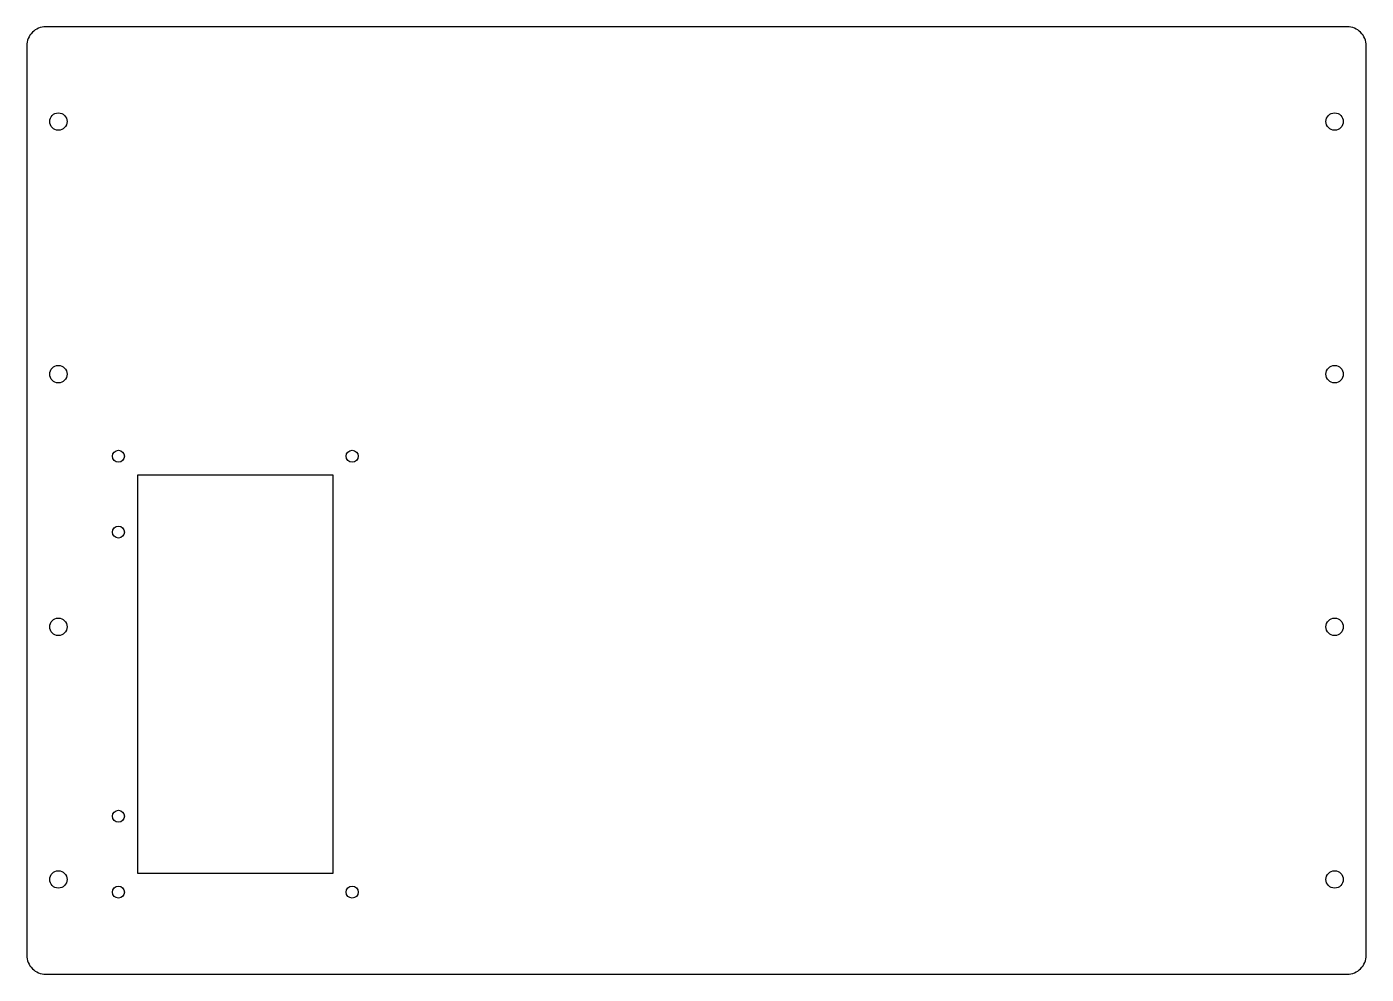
# Model space of a CAD drawing. Header units: millimetres. Extents: x 0 to 424, y 0 to 300.
import ezdxf

# ---------------------------------------------------------------- set-up
doc = ezdxf.new("R2010")
doc.units = ezdxf.units.MM
doc.layers.add('CUT', color=7, linetype='Continuous')

msp = doc.modelspace()

# ---------------------------------------------------------------- linework, layer by layer
at = {"layer": 'CUT'}
msp.add_lwpolyline([(6, 0), (418, 0, 0.414214), (424, 6), (424, 294, 0.414214), (418, 300), (6, 300, 0.414214), (0, 294), (0, 6, 0.414214)], format="xyb", close=True, dxfattribs=at)
msp.add_lwpolyline([(35, 32), (97, 32), (97, 158), (35, 158)], close=True, dxfattribs=at)
for centre, radius in [((10, 270), 2.75), ((414, 270), 2.75), ((10, 190), 2.75), ((414, 190), 2.75), ((29, 164), 1.9), ((103, 164), 1.9), ((29, 140), 1.9), ((10, 110), 2.75), ((414, 110), 2.75), ((29, 50), 1.9), ((10, 30), 2.75), ((414, 30), 2.75), ((29, 26), 1.9), ((103, 26), 1.9)]:
    msp.add_circle(centre, radius, dxfattribs=at)

doc.saveas('drawing.dxf')
